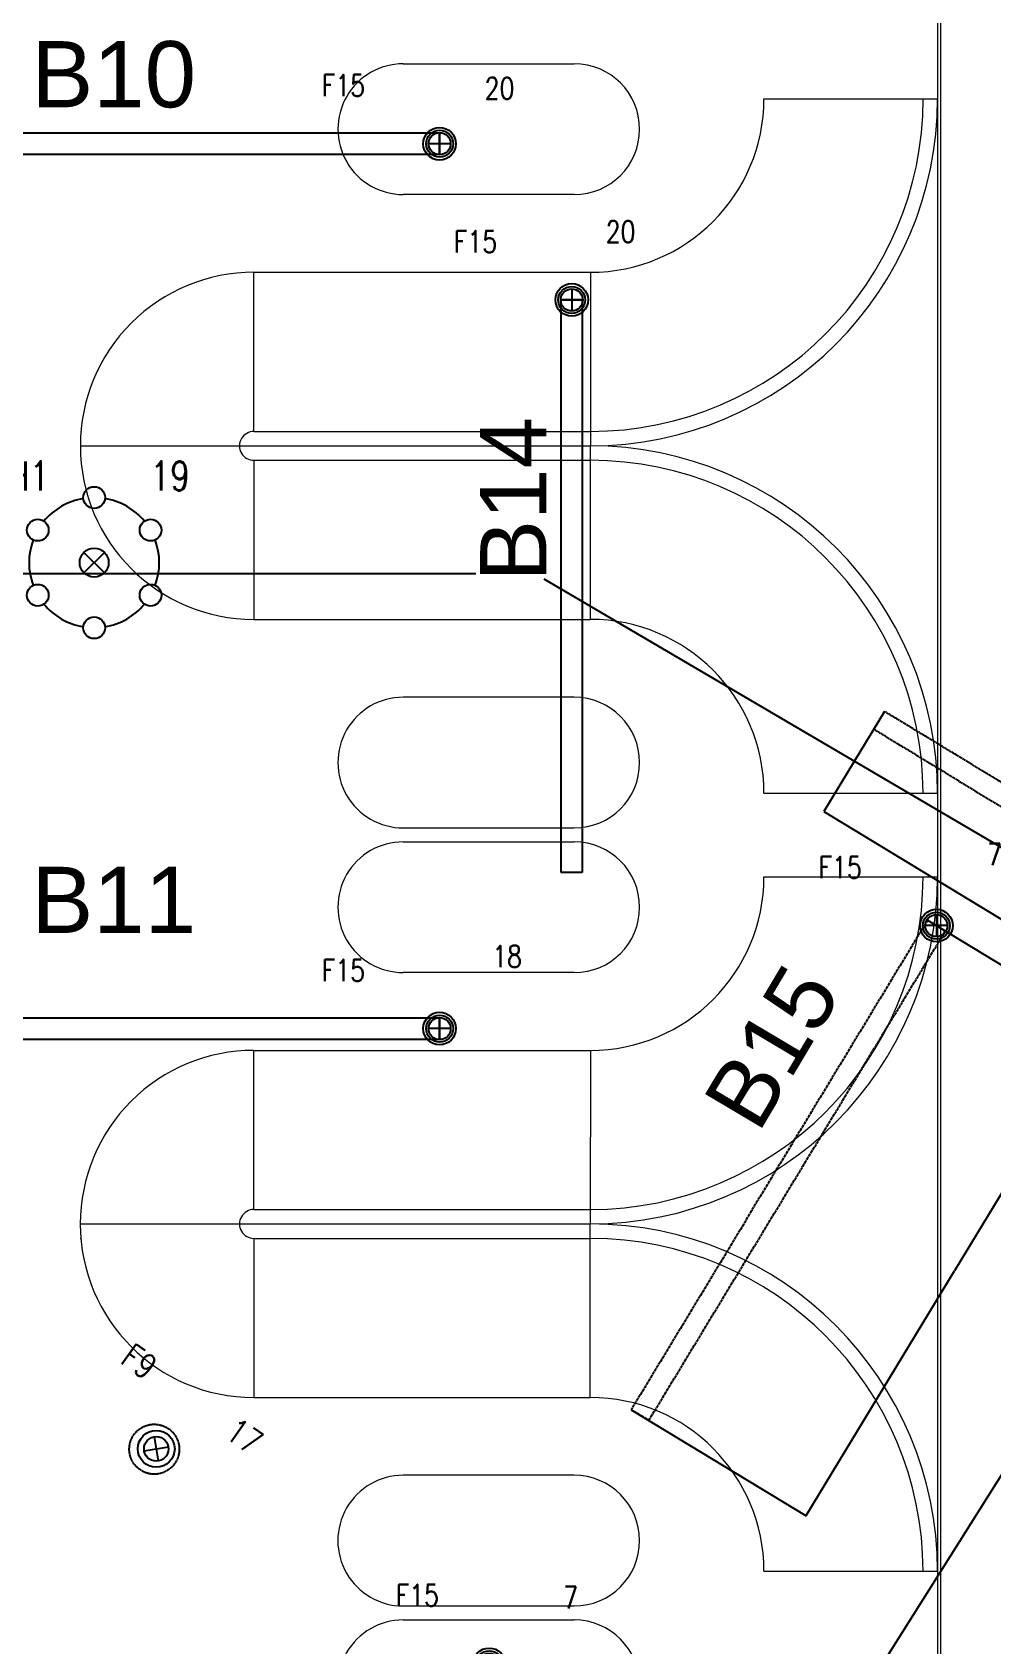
# Model space of a CAD drawing. Header units: inches. Extents: x 102655 to 148943, y 72248 to 114419.
# Drawn here: x 136306 to 139622, y 94302 to 99876 of the extents above; entities that cross this region are included whole.
import ezdxf
from ezdxf.enums import TextEntityAlignment as Align

# ---------------------------------------------------------------- set-up
doc = ezdxf.new("R2010")
doc.units = ezdxf.units.IN
doc.linetypes.add('CENTER INDS', pattern=[13.335, 8.89, -1.11125, 2.2225, -1.11125])
doc.layers.get('Defpoints').update_dxf_attribs({"color": 8})
doc.layers.add('ceiling dim', color=8, linetype='Continuous', lineweight=5)
doc.layers.add('CURTAIN WALL', color=8, linetype='Continuous', lineweight=20)
for name, color, linetype in [('E-LEADER', 30, 'Continuous'), ('E-LTG', 92, 'Continuous'), ('E-TAG', 30, 'Continuous'), ('E_TAG', 30, 'Continuous')]:
    doc.layers.add(name, color=color, linetype=linetype)
doc.layers.add('ELECTRICAL LIGHTING CEILING', color=6, linetype='CENTER INDS', true_color=0xff00ff)
doc.styles.add('Pyzd-Romans', font='romans.shx', dxfattribs={"width": 0.8})
doc.styles.get("Standard").update_dxf_attribs({"font": 'arial.ttf'})
doc.dimstyles.get("Standard").update_dxf_attribs({"dimtxt": 0.18, "dimasz": 0.18, "dimexe": 0.18, "dimexo": 0.0625, "dimgap": 0.09, "dimtad": 0, "dimtih": 1, "dimtoh": 1, "dimdec": 4, "dimzin": 0, "dimdsep": 46, "dimtxsty": 'Standard', "dimcen": 0.09, "dimadec": 0, "dimazin": 0, "dimtfac": 1, "dimtdec": 4, "dimtofl": 0, "dimtmove": 0, "dimatfit": 3, "dimfxl": 1, "dimtolj": 1, "dimtzin": 0, "dimarcsym": 0})

# ---------------------------------------------------------------- blocks, each defined once
blk = doc.blocks.new('f')
at = {"layer": 'ceiling dim', "color": 8, "ltscale": 0.5}
for p, q in [((478791.8863, 1037627.6999), (478792.4863, 1037627.6999)), ((478790.1235, 1037626.55), (478790.1236, 1037627.1)), ((478790.1236, 1037627.1), (478791.2863, 1037627.1)), ((478791.2863, 1037627.1), (478791.2863, 1037626.5)), ((478789.5235, 1037626.5501), (478789.5256, 1037626.5501)), ((478790.1235, 1037626.55), (478791.2863, 1037626.55)), ((478789.5235, 1037626.5001), (478791.2863, 1037626.5)), ((478789.5235, 1037626.5001), (478791.2863, 1037626.5)), ((478791.2862, 1037625.9), (478791.2863, 1037626.5)), ((478790.1235, 1037626.45), (478791.2863, 1037626.45)), ((478790.1235, 1037626.45), (478790.1235, 1037625.9)), ((478790.1235, 1037625.9), (478791.2862, 1037625.9)), ((478791.8862, 1037625.2999), (478792.4862, 1037625.2999)), ((478791.8862, 1037625.0103), (478792.4862, 1037625.0103)), ((478790.1234, 1037623.8604), (478790.1234, 1037624.4104)), ((478790.1234, 1037624.4104), (478791.2862, 1037624.4104)), ((478791.2862, 1037624.4104), (478791.2861, 1037623.8104)), ((478790.1234, 1037623.8604), (478791.2861, 1037623.8604)), ((478789.5234, 1037623.8105), (478791.2861, 1037623.8104)), ((478789.5234, 1037623.8105), (478791.2861, 1037623.8104)), ((478789.5234, 1037623.7605), (478789.5255, 1037623.7605)), ((478790.1234, 1037623.7604), (478790.1234, 1037623.2104)), ((478790.1234, 1037623.7604), (478791.2861, 1037623.7604)), ((478791.2861, 1037623.2104), (478791.2861, 1037623.8104)), ((478790.1234, 1037623.2104), (478791.2861, 1037623.2104)), ((478791.8861, 1037622.6103), (478792.4861, 1037622.6103))]:
    blk.add_line(p, q, dxfattribs=at)
for points in [[(478790.6397, 1037627.8207), (478791.2307, 1037627.8206)], [(478791.2307, 1037627.3689), (478791.2307, 1037627.3689), (478790.6397, 1037627.3689)], [(478791.2306, 1037625.631), (478791.2306, 1037625.631), (478790.6396, 1037625.6311)], [(478790.6396, 1037625.1794), (478791.2306, 1037625.1793)], [(478790.6396, 1037625.1311), (478791.2306, 1037625.131)], [(478791.2305, 1037624.6793), (478791.2305, 1037624.6793), (478790.6395, 1037624.6794)], [(478791.2304, 1037622.9414), (478791.2304, 1037622.9414), (478790.6395, 1037622.9415)], [(478790.6394, 1037622.4898), (478791.2304, 1037622.4897)], [(478790.6394, 1037622.4415), (478791.2304, 1037622.4414)]]:
    blk.add_lwpolyline(points, dxfattribs=at)
for centre, radius, start, end in [((478790.6397, 1037627.5948), 0.2259, 89.9968, 269.9968), ((478791.2307, 1037627.5948), 0.2259, 269.9968, 89.9968), ((478791.2863, 1037627.7), 0.6, 269.9968, 359.9968), ((478791.2863, 1037627.7), 1.2, 269.9968, 359.9968), ((478791.2863, 1037627.7), 1.15, 269.9968, 359.9968), ((478790.1235, 1037626.5), 0.6, 89.9968, 179.9968), ((478790.1235, 1037626.5), 0.05, 89.9968, 269.9968), ((478790.1235, 1037626.5), 0.6, 179.9968, 269.9968), ((478791.2862, 1037625.3), 1.2, 359.9968, 89.9968), ((478791.2862, 1037625.3), 1.15, 359.9968, 89.9968), ((478791.2862, 1037625.3), 0.6, 359.9968, 89.9968), ((478790.6396, 1037625.4052), 0.2259, 89.9968, 269.9968), ((478791.2306, 1037625.4052), 0.2259, 269.9968, 89.9968), ((478790.6396, 1037624.9052), 0.2259, 89.9968, 269.9968), ((478791.2306, 1037624.9052), 0.2259, 269.9968, 89.9968), ((478791.2862, 1037625.0104), 1.2, 269.9968, 359.9968), ((478791.2862, 1037625.0104), 1.15, 269.9968, 359.9968), ((478791.2862, 1037625.0104), 0.6, 269.9968, 359.9968), ((478790.1234, 1037623.8104), 0.6, 89.9968, 179.9968), ((478790.1234, 1037623.8104), 0.05, 89.9968, 269.9968), ((478790.1234, 1037623.8104), 0.6, 179.9968, 269.9968), ((478791.2861, 1037622.6104), 1.2, 359.9968, 89.9968), ((478791.2861, 1037622.6104), 1.15, 359.9968, 89.9968), ((478791.2861, 1037622.6104), 0.6, 359.9968, 89.9968), ((478790.6394, 1037622.7156), 0.2259, 89.9968, 269.9968), ((478791.2304, 1037622.7156), 0.2259, 269.9968, 89.9968), ((478790.6394, 1037622.2156), 0.2259, 89.9968, 269.9968), ((478791.2304, 1037622.2156), 0.2259, 269.9968, 89.9968)]:
    blk.add_arc(centre, radius, start, end, dxfattribs=at)
at = {"layer": 'CURTAIN WALL', "color": 8, "linetype": 'Continuous', "lineweight": 20}
for p, q in [((478792.4864, 1037629.9233), (478792.4864, 1037621.0324)), ((478792.4964, 1037629.9172), (478792.4964, 1037621.0324))]:
    blk.add_line(p, q, dxfattribs=at)
blk = doc.blocks.new('E-L-FSPOT2')
at = {"color": 254, "lineweight": 0}
for points in [[(0, -75), (0, -75), (0, -75), (0, -75), (0, -75), (0, -75), (0, -75), (0, -75), (0, -75), (0, -75), (0, -75), (0, -75)], [(0, -75), (0, -75)], [(0, -75), (0, -75)], [(0, -75), (0, -75)], [(0, -75), (0, -75)], [(0, -75), (0, -75)], [(0, -75), (0, -75)], [(0, -75), (0, -75)], [(0, -75), (0, -75)], [(0, -75), (0, -75)], [(0, -75), (0, -75)], [(0, -75), (0, -75)], [(0, -75), (0, -75)], [(0, -75), (0, -75), (0, -75)], [(0, -75), (0, -75)], [(0, -75), (0, -75)], [(0, -75), (0, -75)], [(0, -75), (0, -75), (0, -75), (0, -75), (0, -75), (0, -75), (0, -75), (0, -75), (0, -75), (0, -75)], [(0, -75), (0, -75)]]:
    blk.add_lwpolyline(points, dxfattribs=at)
blk.add_circle((0, 0), 75)
at = {"layer": 'E-TAG'}
for points in [[(-35.4, -35.4), (35.4, 35.4)], [(-35.4, 35.4), (35.4, -35.4)]]:
    blk.add_lwpolyline(points, dxfattribs=at)
blk.add_circle((0, 0), 50, dxfattribs=at)
at = {"layer": 'E-TAG', "style": 'Pyzd-Romans', "width": 0.8, "flags": 1}
for tag, p in [('BPANEL', (262.5, 925)), ('SWITCH', (-262.5, 700)), ('LOADVA', (262.5, 700)), ('BTYPE', (-262.5, 475)), ('PANEL', (262.5, 475)), ('HEIGHT', (-246.5, -477.6)), ('DSCR', (-246.5, -702.6)), ('ROOM', (278.5, -702.6))]:
    blk.add_attdef(tag, text='', height=100, dxfattribs=at).set_placement(p, align=Align.MIDDLE_CENTER)
at = {"layer": 'E-TAG', "style": 'Pyzd-Romans', "width": 0.8}
for tag, p in [('TYPE', (-262.5, 250)), ('NO.', (262.5, 250)), ('W.P', (-246.5, -252.6)), ('A,B,C', (278.5, -252.6)), ('CBT', (278.5, -477.6))]:
    blk.add_attdef(tag, text='', height=100, dxfattribs=at).set_placement(p, align=Align.MIDDLE_CENTER)
blk = doc.blocks.new('f15')
at = {"layer": 'E-LEADER'}
for points in [[(19, 0), (-19, 0)], [(0, 19), (0, -19)]]:
    blk.add_lwpolyline(points, dxfattribs=at)
blk.add_circle((0, 0), 23.3, dxfattribs=at)
at = {"layer": 'E-LTG'}
for radius in [28.2, 19]:
    blk.add_circle((0, 0), radius, dxfattribs=at)
at = {"layer": 'E_TAG', "style": 'Pyzd-Romans', "width": 0.8, "flags": 1}
for tag, p in [('BPANEL', (262.5, 1125)), ('SWITCH', (-262.5, 900)), ('LOADVA', (262.5, 900)), ('BTYPE', (-262.5, 675)), ('PANEL', (262.5, 675)), ('HEIGHT', (-262.5, -675)), ('DSCR', (-262.5, -900)), ('ROOM', (262.5, -900))]:
    blk.add_attdef(tag, text='', height=100, dxfattribs=at).set_placement(p, align=Align.MIDDLE_CENTER)
at = {"layer": 'E_TAG', "style": 'Pyzd-Romans', "width": 0.8}
for tag, p in [('TYPE', (-262.5, 450)), ('NO.', (262.5, 450)), ('W.P', (-262.5, -450)), ('A,B,C', (262.5, -450)), ('CBT', (262.5, -675))]:
    blk.add_attdef(tag, text='', height=100, dxfattribs=at).set_placement(p, align=Align.MIDDLE_CENTER)
blk = doc.blocks.new('E-E.O_CEILING_CH2')
at = {"color": 254, "lineweight": 0}
for points in [[(0, -187.5), (0, -187.5), (0, -187.5), (0, -187.5), (0, -187.5), (0, -187.5), (0, -187.5), (0, -187.5), (0, -187.5), (0, -187.5), (0, -187.5), (0, -187.5)], [(0, -187.5), (0, -187.5)], [(0, -187.5), (0, -187.5)], [(0, -187.5), (0, -187.5)], [(0, -187.5), (0, -187.5)], [(0, -187.5), (0, -187.5)], [(0, -187.5), (0, -187.5)], [(0, -187.5), (0, -187.5)], [(0, -187.5), (0, -187.5)], [(0, -187.5), (0, -187.5)], [(0, -187.5), (0, -187.5)], [(0, -187.5), (0, -187.5)], [(0, -187.5), (0, -187.5)], [(0, -187.5), (0, -187.5), (0, -187.5)], [(0, -187.5), (0, -187.5)], [(0, -187.5), (0, -187.5)], [(0, -187.5), (0, -187.5)], [(0, -187.5), (0, -187.5), (0, -187.5), (0, -187.5), (0, -187.5), (0, -187.5), (0, -187.5), (0, -187.5), (0, -187.5), (0, -187.5)], [(0, -187.5), (0, -187.5)]]:
    blk.add_lwpolyline(points, dxfattribs=at)
for centre in [(0, 225), (-194.9, 112.5), (194.9, 112.5), (-194.9, -112.5), (194.9, -112.5), (0, -225)]:
    blk.add_circle(centre, 37.5)
for start, end in [(99.5604, 140.4396), (39.5604, 80.4396), (159.5604, 200.4396), (339.5604, 20.4396), (219.5604, 260.4396), (279.5604, 320.4396)]:
    blk.add_arc((0, 0), 225, start, end)
at = {"layer": 'E-TAG'}
for points in [[(-35.4, -35.4), (35.4, 35.4)], [(-35.4, 35.4), (35.4, -35.4)]]:
    blk.add_lwpolyline(points, dxfattribs=at)
blk.add_circle((0, 0), 50, dxfattribs=at)
at = {"layer": 'E-TAG', "style": 'Pyzd-Romans', "width": 0.8, "flags": 1}
for tag, p in [('BPANEL', (262.5, 1012.5)), ('SWITCH', (-262.5, 787.5)), ('LOADVA', (262.5, 787.5)), ('BTYPE', (-262.5, 562.5)), ('PANEL', (262.5, 562.5)), ('HEIGHT', (-262.5, -562.5)), ('DSCR', (-262.5, -787.5)), ('ROOM', (262.5, -787.5))]:
    blk.add_attdef(tag, text='', height=100, dxfattribs=at).set_placement(p, align=Align.MIDDLE_CENTER)
at = {"layer": 'E-TAG', "style": 'Pyzd-Romans', "width": 0.8}
for tag, p in [('TYPE', (-262.5, 337.5)), ('NO.', (262.5, 337.5)), ('W.P', (-262.5, -337.5)), ('A,B,C', (262.5, -337.5)), ('CBT', (262.5, -562.5))]:
    blk.add_attdef(tag, text='', height=100, dxfattribs=at).set_placement(p, align=Align.MIDDLE_CENTER)
blk = doc.blocks.new('*D229')
at = {"color": 0, "lineweight": -2, "transparency": 16777216}
for p, q in [((139251.6, 97528), (139041.3, 97182.3)), ((139041.6, 97182.3), (139886.1, 96668.8)), ((140731.1, 96155), (139886.7, 96668.5)), ((140941.4, 96500.5), (140731.2, 96154.7))]:
    blk.add_line(p, q, dxfattribs=at)
at = {"color": 0, "transparency": 16777216}
for points in [[(139041.6, 97182.4), (139041.6, 97182.3), (139041.4, 97182.4)], [(140731.1, 96155), (140731.1, 96154.9), (140731.3, 96154.9)]]:
    blk.add_solid(points, dxfattribs=at)
at = {"layer": 'Defpoints', "color": 0, "transparency": 16777216}
for p in [(139251.6, 97528.1), (139041.4, 97182.4), (140941.5, 96500.5)]:
    blk.add_point(p, dxfattribs=at)
at = {"color": 0, "transparency": 16777216, "insert": (139886.4, 96668.7), "char_height": 0.18, "attachment_point": 5}
blk.add_mtext('\\A1;1977.7347', dxfattribs=at)
blk = doc.blocks.new('*D231')
at = {"color": 0, "lineweight": -2, "transparency": 16777216}
for p, q in [((139399.9, 96806.3), (140005.2, 96439.8)), ((140005, 96439.8), (139493.1, 95594.2)), ((138980.9, 94748.2), (139492.9, 95593.8)), ((138375.7, 95114.4), (138981, 94748))]:
    blk.add_line(p, q, dxfattribs=at)
at = {"color": 0, "transparency": 16777216}
for points in [[(140005, 96439.8), (140005, 96439.8), (140005.1, 96439.9)], [(138980.9, 94748.2), (138981, 94748.2), (138980.9, 94748.1)]]:
    blk.add_solid(points, dxfattribs=at)
at = {"layer": 'Defpoints', "color": 0, "transparency": 16777216}
for p in [(139399.9, 96806.3), (138375.7, 95114.4), (138980.9, 94748.1)]:
    blk.add_point(p, dxfattribs=at)
at = {"color": 0, "transparency": 16777216, "insert": (139493, 95594), "char_height": 0.18, "attachment_point": 5}
blk.add_mtext('\\A1;1977.7347', dxfattribs=at)

msp = doc.modelspace()

# ---------------------------------------------------------------- linework, layer by layer
for p, q in [((141791.32173, 98282.36338), (129628.16724, 78962.10279)), ((112193.03264, 98004.38823), (137839.13289, 98004.38823)), ((138073.43446, 97987.02174), (146198.61861, 93212.33323))]:
    msp.add_line(p, q)
at = {"layer": 'ELECTRICAL LIGHTING CEILING', "color": 6}
for points in [[(135735.87454, 99454.48699), (137713.6092, 99454.48535), (137713.60926, 99526.48159), (135735.8746, 99526.48324)], [(138134.27088, 98950.51155), (138206.26713, 98950.51149), (138206.26547, 96971.69906), (138134.26923, 96971.69912)], [(139214.21434, 97466.57992), (140904.05488, 96439.02296), (140941.46144, 96500.53888), (139251.62089, 97528.09584)], [(138437.24191, 95077.14195), (139461.45719, 96769.00999), (139399.86746, 96806.2949), (138375.65218, 95114.42686)], [(135735.87199, 96395.73091), (137713.60665, 96395.72926), (137713.60671, 96467.72551), (135735.87205, 96467.72716)]]:
    msp.add_lwpolyline(points, close=True, dxfattribs=at)
at = {"layer": 'ELECTRICAL LIGHTING CEILING'}
msp.add_circle((136727.49976, 94977.73598), 86.39549, dxfattribs=at)

# ---------------------------------------------------------------- block references
ref = msp.add_blockref('f15', (137713.60923, 99490.48347), dxfattribs=dict(xscale=2, yscale=2, zscale=2))
ref.add_attrib('TYPE', 'F15', dxfattribs={"layer": 'E_TAG', "height": 75, "style": 'Pyzd-Romans', "width": 0.8}).set_placement((137381.32241, 99691.91403), align=Align.MIDDLE_CENTER)
ref.add_attrib('NO.', '20', dxfattribs={"layer": 'E_TAG', "height": 75, "style": 'Pyzd-Romans', "width": 0.8}).set_placement((137920.79875, 99681.60468), align=Align.MIDDLE_CENTER)
ref = msp.add_blockref('f15', (138170.269, 98950.51152), dxfattribs=dict(xscale=2, yscale=2, zscale=2))
ref.add_attrib('TYPE', 'F15', dxfattribs={"layer": 'E_TAG', "height": 75, "style": 'Pyzd-Romans', "width": 0.8}).set_placement((137837.98218, 99151.94208), align=Align.MIDDLE_CENTER)
ref.add_attrib('NO.', '20', dxfattribs={"layer": 'E_TAG', "height": 75, "style": 'Pyzd-Romans', "width": 0.8}).set_placement((138339.2955, 99186.10623), align=Align.MIDDLE_CENTER)
ref = msp.add_blockref('f15', (139430.66233, 96787.65244), dxfattribs=dict(xscale=2, yscale=2, zscale=2))
ref.add_attrib('TYPE', 'F15', dxfattribs={"layer": 'E_TAG', "height": 75, "style": 'Pyzd-Romans', "width": 0.8}).set_placement((139098.37551, 96989.08301), align=Align.MIDDLE_CENTER)
ref.add_attrib('NO.', '7', dxfattribs={"layer": 'E_TAG', "height": 75, "style": 'Pyzd-Romans', "width": 0.8}).set_placement((139631.93935, 97034.21014), align=Align.MIDDLE_CENTER)
ref = msp.add_blockref('f15', (137713.60668, 96431.72739), dxfattribs=dict(xscale=2, yscale=2, zscale=2))
ref.add_attrib('TYPE', 'F15', dxfattribs={"layer": 'E_TAG', "height": 75, "style": 'Pyzd-Romans', "width": 0.8}).set_placement((137381.31986, 96633.15795), align=Align.MIDDLE_CENTER)
ref.add_attrib('NO.', '18', dxfattribs={"layer": 'E_TAG', "height": 75, "style": 'Pyzd-Romans', "width": 0.8}).set_placement((137946.87544, 96681.31671), align=Align.MIDDLE_CENTER)
ref = msp.add_blockref('f15', (137884.81459, 94234.11666), dxfattribs=dict(xscale=2, yscale=2, zscale=2))
ref.add_attrib('TYPE', 'F15', dxfattribs={"layer": 'E_TAG', "height": 75, "style": 'Pyzd-Romans', "width": 0.8}).set_placement((137636.81348, 94473.04723), align=Align.MIDDLE_CENTER)
ref.add_attrib('NO.', '7', dxfattribs={"layer": 'E_TAG', "height": 75, "style": 'Pyzd-Romans', "width": 0.8}).set_placement((138166.39234, 94465.08246), align=Align.MIDDLE_CENTER)
at = {"layer": 'ceiling dim', "xscale": 1000, "yscale": 1000, "zscale": 1000}
msp.add_blockref('f', (-478653051.58299, -1037528053.90511), dxfattribs=at)
at = {"layer": 'E-LTG'}
ref = msp.add_blockref('E-E.O_CEILING_CH2', (136519.72429, 98042.36983), dxfattribs=at)
ref.add_attrib('TYPE', 'CH1', dxfattribs={"layer": 'E-TAG', "height": 100, "style": 'Pyzd-Romans', "width": 0.8}).set_placement((136257.2243, 98342.36983), align=Align.MIDDLE_CENTER)
ref.add_attrib('NO.', '19', dxfattribs={"layer": 'E-TAG', "height": 100, "style": 'Pyzd-Romans', "width": 0.8}).set_placement((136782.2243, 98342.36983), align=Align.MIDDLE_CENTER)
at = {"layer": 'E-LTG', "xscale": 0.8476918827478218, "yscale": 0.8476918827478218, "zscale": 0.8476918827478218, "rotation": 324.5660952900275}
msp.add_blockref('E-L-FSPOT2', (136734.3784, 94978.89522), dxfattribs=at).add_auto_attribs({'TYPE': 'F9', 'NO.': '17'})

# ---------------------------------------------------------------- texts
for s, p in [('B10', (136303.10728, 99616.34074)), ('B11', (136303.10728, 96762.2067))]:
    msp.add_text(s, height=228.893641).set_placement(p)
for s, rotation, p in [('B14', 90, (138082.67605, 97976.80905)), ('B15', 59.2813656, (138814.81504, 96065.94696))]:
    msp.add_text(s, height=228.893641, rotation=rotation).set_placement(p)

# ---------------------------------------------------------------- dimensions: what is measured, and where the dimension line sits
for p1, p2, distance, picture, middle in [((140941.46144, 96500.53888), (139251.62089, 97528.09584), 404.54753, '*D229', (139886.3534, 96668.65885)), ((139399.86746, 96806.2949), (138375.65218, 95114.42686), 707.46029, '*D231', (139492.96207, 95593.98633))]:
    dim = msp.add_aligned_dim(p1=p1, p2=p2, distance=distance, dimstyle='Standard', override={"dimzin": 8})
    dim.commit()
    dim.dimension.update_dxf_attribs({"geometry": picture, "text_midpoint": middle})

doc.saveas('drawing.dxf')
